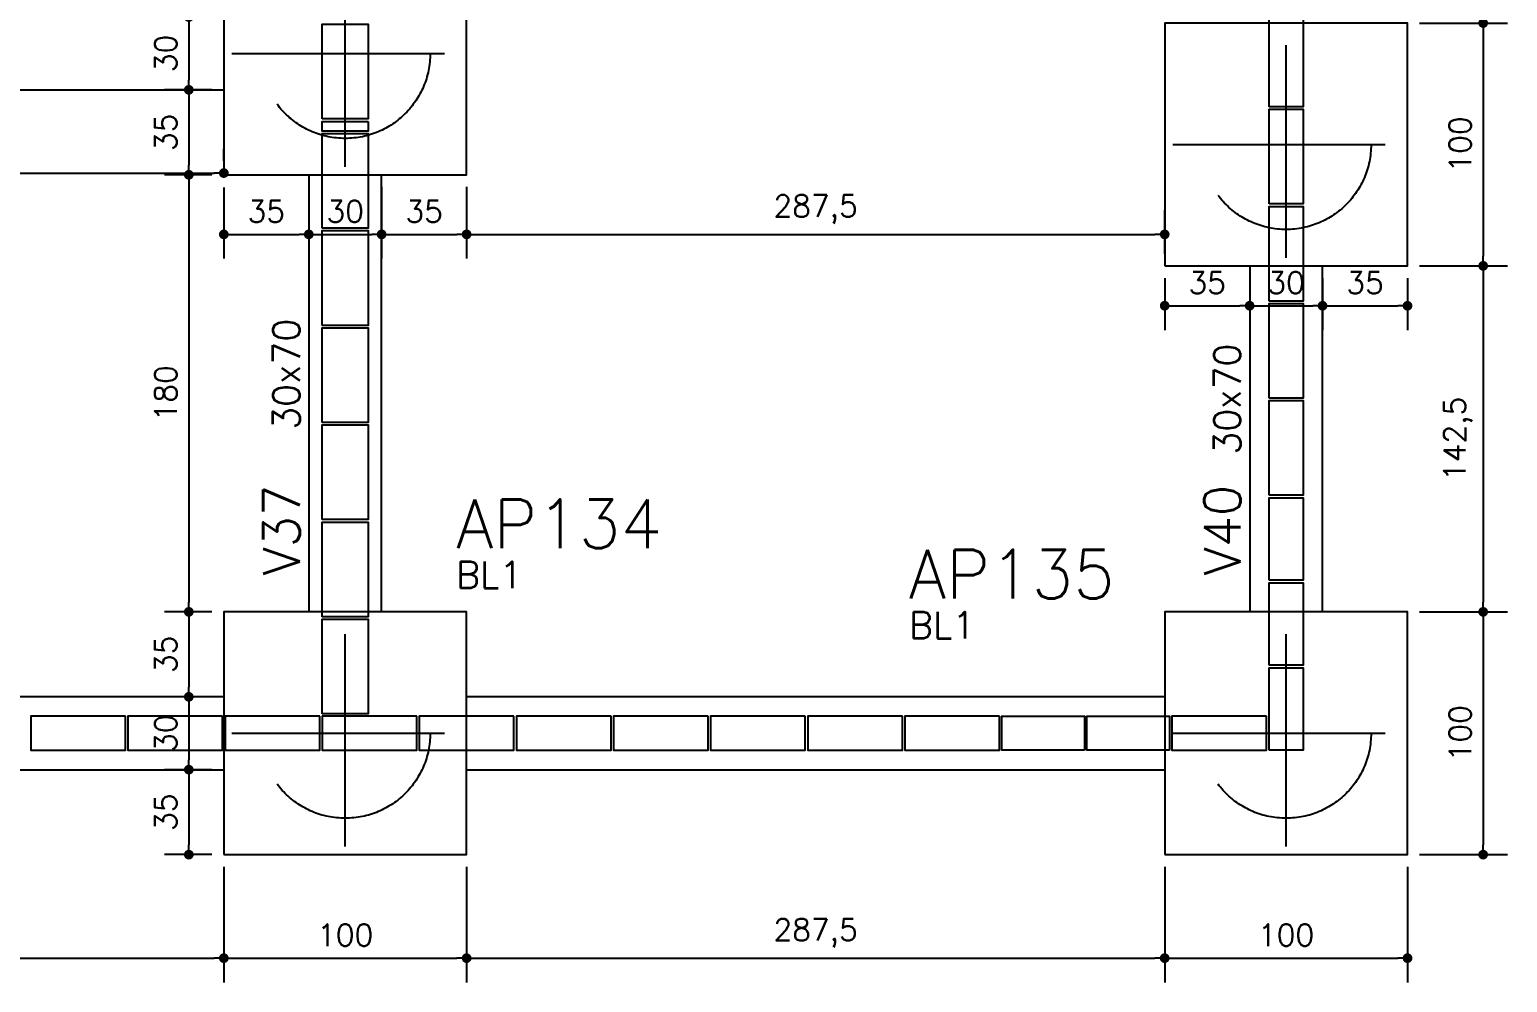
# Model space of a CAD drawing. Extents: x -15987 to 10953, y -16747 to -1189.
# Drawn here: x 2734 to 3343, y -16259 to -15867 of the extents above; entities that cross this region are included whole.
import ezdxf

# ---------------------------------------------------------------- set-up
doc = ezdxf.new("R2010")
doc.units = 0
doc.header["$LTSCALE"] = 25
doc.linetypes.add('ESTILO_TQS_0002', pattern=[0.4, 0.1, -0.3])
for name, color, linetype in [('228', 7, 'Continuous'), ('72', 7, 'Continuous'), ('BLOCO', 3, 'Continuous'), ('COTA', 1, 'Continuous'), ('ESTACA', 1, 'ESTILO_TQS_0002'), ('P-D', 2, 'Continuous'), ('PROJ', 252, 'Continuous'), ('VIG-D', 2, 'Continuous'), ('VIG-N', 4, 'Continuous'), ('VIGA', 3, 'Continuous')]:
    doc.layers.add(name, color=color, linetype=linetype)
doc.styles.add('COTA', font='romans.shx')
doc.styles.get("Standard").update_dxf_attribs({"font": 'romans.shx'})
doc.dimstyles.new('forma', dxfattribs={"dimscale": 5, "dimtxt": 1.8, "dimasz": 0.8, "dimexe": 2, "dimexo": 1, "dimgap": 1, "dimtad": 1, "dimdec": 1, "dimzin": 9, "dimtxsty": 'COTA', "dimblk1": 'DOT', "dimblk2": 'DOT', "dimsah": 1, "dimcen": 0, "dimdle": 1, "dimclrd": 256, "dimclre": 256, "dimclrt": 2, "dimadec": 0, "dimazin": 0, "dimtfac": 1, "dimtdec": 0, "dimtmove": 0, "dimatfit": 3, "dimfxl": 1, "dimtolj": 1, "dimtzin": 0, "dimarcsym": 0})

# ---------------------------------------------------------------- blocks, each defined once
blk = doc.blocks.new('_EST70')
at = {"layer": 'ESTACA', "linetype": 'ESTILO_TQS_0002'}
for p, q in [((0, -1.333), (0, 1.333)), ((-1.333, 0), (1.333, 0))]:
    blk.add_line(p, q, dxfattribs=at)
blk.add_circle((0, 0), 1, dxfattribs=at)
blk = doc.blocks.new('INFERIOR')
at = {"layer": 'PROJ'}
for points in [[(29809.52, 7837.94), (29809.52, 7876.94), (29828.52, 7876.94), (29828.52, 7837.94), (29809.52, 7837.94)], [(30199.52, 7842.94), (30199.52, 7881.94), (30213.52, 7881.94), (30213.52, 7842.94), (30199.52, 7842.94)], [(30199.52, 7802.94), (30199.52, 7841.94), (30213.52, 7841.94), (30213.52, 7802.94), (30199.52, 7802.94)], [(29828.52, 7836.94), (29828.52, 7832.94), (29809.52, 7832.94), (29809.52, 7836.94), (29828.52, 7836.94)], [(29809.52, 7792.94), (29809.52, 7831.94), (29828.52, 7831.94), (29828.52, 7792.94), (29809.52, 7792.94)], [(30199.52, 7762.94), (30199.52, 7801.94), (30213.52, 7801.94), (30213.52, 7762.94), (30199.52, 7762.94)], [(29809.52, 7752.94), (29809.52, 7791.94), (29828.52, 7791.94), (29828.52, 7752.94), (29809.52, 7752.94)], [(30199.52, 7722.94), (30199.52, 7761.94), (30213.52, 7761.94), (30213.52, 7722.94), (30199.52, 7722.94)], [(29809.52, 7712.94), (29809.52, 7751.94), (29828.52, 7751.94), (29828.52, 7712.94), (29809.52, 7712.94)], [(30199.52, 7682.94), (30199.52, 7721.94), (30213.52, 7721.94), (30213.52, 7682.94), (30199.52, 7682.94)], [(29809.52, 7672.94), (29809.52, 7711.94), (29828.52, 7711.94), (29828.52, 7672.94), (29809.52, 7672.94)], [(30199.52, 7647.94), (30199.52, 7681.94), (30213.52, 7681.94), (30213.52, 7647.94), (30199.52, 7647.94)], [(29809.52, 7632.94), (29809.52, 7671.94), (29828.52, 7671.94), (29828.52, 7632.94), (29809.52, 7632.94)], [(30199.52, 7612.94), (30199.52, 7646.94), (30213.52, 7646.94), (30213.52, 7612.94), (30199.52, 7612.94)], [(29809.52, 7592.94), (29809.52, 7631.94), (29828.52, 7631.94), (29828.52, 7592.94), (29809.52, 7592.94)], [(30199.52, 7577.94), (30199.52, 7611.94), (30213.52, 7611.94), (30213.52, 7577.94), (30199.52, 7577.94)], [(29728.52, 7591.94), (29689.52, 7591.94), (29689.52, 7577.94), (29728.52, 7577.94), (29728.52, 7591.94)], [(29768.52, 7591.94), (29729.52, 7591.94), (29729.52, 7577.94), (29768.52, 7577.94), (29768.52, 7591.94)], [(29808.52, 7591.94), (29769.52, 7591.94), (29769.52, 7577.94), (29808.52, 7577.94), (29808.52, 7591.94)], [(29848.52, 7591.94), (29809.52, 7591.94), (29809.52, 7577.94), (29848.52, 7577.94), (29848.52, 7591.94)], [(29888.52, 7591.94), (29849.52, 7591.94), (29849.52, 7577.94), (29888.52, 7577.94), (29888.52, 7591.94)], [(29928.52, 7591.94), (29889.52, 7591.94), (29889.52, 7577.94), (29928.52, 7577.94), (29928.52, 7591.94)], [(29968.52, 7591.94), (29929.52, 7591.94), (29929.52, 7577.94), (29968.52, 7577.94), (29968.52, 7591.94)], [(30008.52, 7591.94), (29969.52, 7591.94), (29969.52, 7577.94), (30008.52, 7577.94), (30008.52, 7591.94)], [(30048.52, 7591.94), (30009.52, 7591.94), (30009.52, 7577.94), (30048.52, 7577.94), (30048.52, 7591.94)], [(30088.52, 7591.94), (30049.52, 7591.94), (30049.52, 7577.94), (30088.52, 7577.94), (30088.52, 7591.94)], [(30123.52, 7577.94), (30089.52, 7577.94), (30089.52, 7591.94), (30123.52, 7591.94), (30123.52, 7577.94)], [(30158.52, 7577.94), (30124.52, 7577.94), (30124.52, 7591.94), (30158.52, 7591.94), (30158.52, 7577.94)], [(30198.52, 7591.94), (30159.52, 7591.94), (30159.52, 7577.94), (30198.52, 7577.94), (30198.52, 7591.94)]]:
    blk.add_lwpolyline(points, dxfattribs=at)
blk = doc.blocks.new('_Dot')
at = {"color": 0, "linetype": 'ByBlock', "lineweight": -2}
blk.add_line((-0.5, 0), (-1, 0), dxfattribs=at)
at = {"color": 0, "linetype": 'ByBlock', "const_width": 0.5}
blk.add_lwpolyline([(-0.25, 0, 1), (0.25, 0, 1)], format="xyb", close=True, dxfattribs=at)
blk = doc.blocks.new('*D113')
at = {"layer": 'COTA', "lineweight": -2, "transparency": 16777216}
for p, q in [((3306.52, -15864.1), (3342.68, -15864.1)), ((3332.68, -15868.1), (3332.68, -15960.1)), ((3306.52, -15964.1), (3342.68, -15964.1))]:
    blk.add_line(p, q, dxfattribs=at)
at = {"layer": 'Defpoints', "color": 0, "transparency": 16777216}
for p in [(3301.52, -15864.1), (3301.52, -15964.1), (3332.68, -15964.1)]:
    blk.add_point(p, dxfattribs=at)
at = {"layer": 'COTA', "lineweight": -2, "transparency": 16777216, "xscale": 4, "yscale": 4, "zscale": 4}
for p, rotation in [((3332.68, -15864.1), 90), ((3332.68, -15964.1), 270)]:
    blk.add_blockref('_Dot', p, dxfattribs=dict(at, rotation=rotation))
at = {"layer": 'COTA', "color": 2, "transparency": 16777216, "insert": (3323.18, -15914.1), "char_height": 9, "attachment_point": 5, "rotation": 90, "style": 'COTA'}
blk.add_mtext('\\A1;100 ', dxfattribs=at)
blk = doc.blocks.new('*D114')
at = {"layer": 'COTA', "lineweight": -2, "transparency": 16777216}
for p, q in [((3306.52, -15964.1), (3342.68, -15964.1)), ((3332.68, -15968.1), (3332.68, -16102.6)), ((3306.52, -16106.6), (3342.68, -16106.6))]:
    blk.add_line(p, q, dxfattribs=at)
at = {"layer": 'Defpoints', "color": 0, "transparency": 16777216}
for p in [(3301.52, -15964.1), (3301.52, -16106.6), (3332.68, -16106.6)]:
    blk.add_point(p, dxfattribs=at)
at = {"layer": 'COTA', "lineweight": -2, "transparency": 16777216, "xscale": 4, "yscale": 4, "zscale": 4}
for p, rotation in [((3332.68, -15964.1), 90), ((3332.68, -16106.6), 270)]:
    blk.add_blockref('_Dot', p, dxfattribs=dict(at, rotation=rotation))
at = {"layer": 'COTA', "color": 2, "transparency": 16777216, "insert": (3322.32, -16035.35), "char_height": 9, "attachment_point": 5, "rotation": 90, "style": 'COTA'}
blk.add_mtext('\\A1;142,5 ', dxfattribs=at)
blk = doc.blocks.new('*D115')
at = {"layer": 'COTA', "lineweight": -2, "transparency": 16777216}
for p, q in [((3306.52, -16106.6), (3342.68, -16106.6)), ((3332.68, -16110.6), (3332.68, -16202.6)), ((3306.52, -16206.6), (3342.68, -16206.6))]:
    blk.add_line(p, q, dxfattribs=at)
at = {"layer": 'Defpoints', "color": 0, "transparency": 16777216}
for p in [(3301.52, -16106.6), (3301.52, -16206.6), (3332.68, -16206.6)]:
    blk.add_point(p, dxfattribs=at)
at = {"layer": 'COTA', "lineweight": -2, "transparency": 16777216, "xscale": 4, "yscale": 4, "zscale": 4}
for p, rotation in [((3332.68, -16106.6), 90), ((3332.68, -16206.6), 270)]:
    blk.add_blockref('_Dot', p, dxfattribs=dict(at, rotation=rotation))
at = {"layer": 'COTA', "color": 2, "transparency": 16777216, "insert": (3323.18, -16156.6), "char_height": 9, "attachment_point": 5, "rotation": 90, "style": 'COTA'}
blk.add_mtext('\\A1;100 ', dxfattribs=at)
blk = doc.blocks.new('*D129')
at = {"layer": 'COTA', "lineweight": -2, "transparency": 16777216}
for p, q in [((2466.52, -16176.6), (2466.52, -16259.23)), ((2814.02, -16211.6), (2814.02, -16259.23)), ((2470.52, -16249.23), (2810.02, -16249.23))]:
    blk.add_line(p, q, dxfattribs=at)
at = {"layer": 'Defpoints', "color": 0, "transparency": 16777216}
for p in [(2466.52, -16171.6), (2814.02, -16206.6), (2814.02, -16249.23)]:
    blk.add_point(p, dxfattribs=at)
at = {"layer": 'COTA', "lineweight": -2, "transparency": 16777216, "xscale": 4, "yscale": 4, "zscale": 4, "rotation": 180}
blk.add_blockref('_Dot', (2466.52, -16249.23), dxfattribs=at)
at = {"layer": 'COTA', "lineweight": -2, "transparency": 16777216, "xscale": 4, "yscale": 4, "zscale": 4}
blk.add_blockref('_Dot', (2814.02, -16249.23), dxfattribs=at)
at = {"layer": 'COTA', "color": 2, "transparency": 16777216, "insert": (2640.27, -16238.88), "char_height": 9, "attachment_point": 5, "style": 'COTA'}
blk.add_mtext('\\A1;347,5 ', dxfattribs=at)
blk = doc.blocks.new('*D130')
at = {"layer": 'COTA', "lineweight": -2, "transparency": 16777216}
for p, q in [((2814.02, -16211.6), (2814.02, -16259.23)), ((2914.02, -16211.6), (2914.02, -16259.23)), ((2818.02, -16249.23), (2910.02, -16249.23))]:
    blk.add_line(p, q, dxfattribs=at)
at = {"layer": 'Defpoints', "color": 0, "transparency": 16777216}
for p in [(2814.02, -16206.6), (2914.02, -16206.6), (2914.02, -16249.23)]:
    blk.add_point(p, dxfattribs=at)
at = {"layer": 'COTA', "lineweight": -2, "transparency": 16777216, "xscale": 4, "yscale": 4, "zscale": 4, "rotation": 180}
blk.add_blockref('_Dot', (2814.02, -16249.23), dxfattribs=at)
at = {"layer": 'COTA', "lineweight": -2, "transparency": 16777216, "xscale": 4, "yscale": 4, "zscale": 4}
blk.add_blockref('_Dot', (2914.02, -16249.23), dxfattribs=at)
at = {"layer": 'COTA', "color": 2, "transparency": 16777216, "insert": (2864.02, -16239.73), "char_height": 9, "attachment_point": 5, "style": 'COTA'}
blk.add_mtext('\\A1;100 ', dxfattribs=at)
blk = doc.blocks.new('*D131')
at = {"layer": 'COTA', "lineweight": -2, "transparency": 16777216}
for p, q in [((2914.02, -16211.6), (2914.02, -16259.23)), ((3201.52, -16211.6), (3201.52, -16259.23)), ((2918.02, -16249.23), (3197.52, -16249.23))]:
    blk.add_line(p, q, dxfattribs=at)
at = {"layer": 'Defpoints', "color": 0, "transparency": 16777216}
for p in [(2914.02, -16206.6), (3201.52, -16206.6), (3201.52, -16249.23)]:
    blk.add_point(p, dxfattribs=at)
at = {"layer": 'COTA', "lineweight": -2, "transparency": 16777216, "xscale": 4, "yscale": 4, "zscale": 4, "rotation": 180}
blk.add_blockref('_Dot', (2914.02, -16249.23), dxfattribs=at)
at = {"layer": 'COTA', "lineweight": -2, "transparency": 16777216, "xscale": 4, "yscale": 4, "zscale": 4}
blk.add_blockref('_Dot', (3201.52, -16249.23), dxfattribs=at)
at = {"layer": 'COTA', "color": 2, "transparency": 16777216, "insert": (3057.77, -16238.88), "char_height": 9, "attachment_point": 5, "style": 'COTA'}
blk.add_mtext('\\A1;287,5 ', dxfattribs=at)
blk = doc.blocks.new('*D132')
at = {"layer": 'COTA', "lineweight": -2, "transparency": 16777216}
for p, q in [((3201.52, -16211.6), (3201.52, -16259.23)), ((3301.52, -16211.6), (3301.52, -16259.23)), ((3205.52, -16249.23), (3297.52, -16249.23))]:
    blk.add_line(p, q, dxfattribs=at)
at = {"layer": 'Defpoints', "color": 0, "transparency": 16777216}
for p in [(3201.52, -16206.6), (3301.52, -16206.6), (3301.52, -16249.23)]:
    blk.add_point(p, dxfattribs=at)
at = {"layer": 'COTA', "lineweight": -2, "transparency": 16777216, "xscale": 4, "yscale": 4, "zscale": 4, "rotation": 180}
blk.add_blockref('_Dot', (3201.52, -16249.23), dxfattribs=at)
at = {"layer": 'COTA', "lineweight": -2, "transparency": 16777216, "xscale": 4, "yscale": 4, "zscale": 4}
blk.add_blockref('_Dot', (3301.52, -16249.23), dxfattribs=at)
at = {"layer": 'COTA', "color": 2, "transparency": 16777216, "insert": (3251.52, -16239.73), "char_height": 9, "attachment_point": 5, "style": 'COTA'}
blk.add_mtext('\\A1;100 ', dxfattribs=at)
blk = doc.blocks.new('*D210')
at = {"layer": 'COTA', "lineweight": -2, "transparency": 16777216}
for p, q in [((2809.02, -15861.6), (2789.61, -15861.6)), ((2799.61, -15865.6), (2799.61, -15887.6)), ((2809.02, -15891.6), (2789.61, -15891.6))]:
    blk.add_line(p, q, dxfattribs=at)
at = {"layer": 'Defpoints', "color": 0, "transparency": 16777216}
for p in [(2814.02, -15861.6), (2799.61, -15891.6), (2814.02, -15891.6)]:
    blk.add_point(p, dxfattribs=at)
at = {"layer": 'COTA', "lineweight": -2, "transparency": 16777216, "xscale": 4, "yscale": 4, "zscale": 4}
for p, rotation in [((2799.61, -15861.6), 90), ((2799.61, -15891.6), 270)]:
    blk.add_blockref('_Dot', p, dxfattribs=dict(at, rotation=rotation))
at = {"layer": 'COTA', "color": 2, "transparency": 16777216, "insert": (2790.11, -15876.6), "char_height": 9, "attachment_point": 5, "rotation": 90, "style": 'COTA'}
blk.add_mtext('\\A1;30 ', dxfattribs=at)
blk = doc.blocks.new('*D211')
at = {"layer": 'COTA', "lineweight": -2, "transparency": 16777216}
for p, q in [((2809.02, -15891.6), (2789.61, -15891.6)), ((2799.61, -15895.6), (2799.61, -15922.6)), ((2809.02, -15926.6), (2789.61, -15926.6))]:
    blk.add_line(p, q, dxfattribs=at)
at = {"layer": 'Defpoints', "color": 0, "transparency": 16777216}
for p in [(2814.02, -15891.6), (2799.61, -15926.6), (2814.02, -15926.6)]:
    blk.add_point(p, dxfattribs=at)
at = {"layer": 'COTA', "lineweight": -2, "transparency": 16777216, "xscale": 4, "yscale": 4, "zscale": 4}
for p, rotation in [((2799.61, -15891.6), 90), ((2799.61, -15926.6), 270)]:
    blk.add_blockref('_Dot', p, dxfattribs=dict(at, rotation=rotation))
at = {"layer": 'COTA', "color": 2, "transparency": 16777216, "insert": (2790.11, -15909.1), "char_height": 9, "attachment_point": 5, "rotation": 90, "style": 'COTA'}
blk.add_mtext('\\A1;35 ', dxfattribs=at)
blk = doc.blocks.new('*D212')
at = {"layer": 'COTA', "lineweight": -2, "transparency": 16777216}
for p, q in [((2809.02, -15926.6), (2789.61, -15926.6)), ((2799.61, -15930.6), (2799.61, -16102.6)), ((2809.02, -16106.6), (2789.61, -16106.6))]:
    blk.add_line(p, q, dxfattribs=at)
at = {"layer": 'Defpoints', "color": 0, "transparency": 16777216}
for p in [(2814.02, -15926.6), (2799.61, -16106.6), (2814.02, -16106.6)]:
    blk.add_point(p, dxfattribs=at)
at = {"layer": 'COTA', "lineweight": -2, "transparency": 16777216, "xscale": 4, "yscale": 4, "zscale": 4}
for p, rotation in [((2799.61, -15926.6), 90), ((2799.61, -16106.6), 270)]:
    blk.add_blockref('_Dot', p, dxfattribs=dict(at, rotation=rotation))
at = {"layer": 'COTA', "color": 2, "transparency": 16777216, "insert": (2790.11, -16016.6), "char_height": 9, "attachment_point": 5, "rotation": 90, "style": 'COTA'}
blk.add_mtext('\\A1;180 ', dxfattribs=at)
blk = doc.blocks.new('*D213')
at = {"layer": 'COTA', "lineweight": -2, "transparency": 16777216}
for p, q in [((2809.02, -16106.6), (2789.61, -16106.6)), ((2799.61, -16110.6), (2799.61, -16137.6)), ((2809.02, -16141.6), (2789.61, -16141.6))]:
    blk.add_line(p, q, dxfattribs=at)
at = {"layer": 'Defpoints', "color": 0, "transparency": 16777216}
for p in [(2814.02, -16106.6), (2799.61, -16141.6), (2814.02, -16141.6)]:
    blk.add_point(p, dxfattribs=at)
at = {"layer": 'COTA', "lineweight": -2, "transparency": 16777216, "xscale": 4, "yscale": 4, "zscale": 4}
for p, rotation in [((2799.61, -16106.6), 90), ((2799.61, -16141.6), 270)]:
    blk.add_blockref('_Dot', p, dxfattribs=dict(at, rotation=rotation))
at = {"layer": 'COTA', "color": 2, "transparency": 16777216, "insert": (2790.11, -16124.1), "char_height": 9, "attachment_point": 5, "rotation": 90, "style": 'COTA'}
blk.add_mtext('\\A1;35 ', dxfattribs=at)
blk = doc.blocks.new('*D214')
at = {"layer": 'COTA', "lineweight": -2, "transparency": 16777216}
for p, q in [((2809.02, -16141.6), (2789.61, -16141.6)), ((2799.61, -16145.6), (2799.61, -16167.6)), ((2809.02, -16171.6), (2789.61, -16171.6))]:
    blk.add_line(p, q, dxfattribs=at)
at = {"layer": 'Defpoints', "color": 0, "transparency": 16777216}
for p in [(2814.02, -16141.6), (2799.61, -16171.6), (2814.02, -16171.6)]:
    blk.add_point(p, dxfattribs=at)
at = {"layer": 'COTA', "lineweight": -2, "transparency": 16777216, "xscale": 4, "yscale": 4, "zscale": 4}
for p, rotation in [((2799.61, -16141.6), 90), ((2799.61, -16171.6), 270)]:
    blk.add_blockref('_Dot', p, dxfattribs=dict(at, rotation=rotation))
at = {"layer": 'COTA', "color": 2, "transparency": 16777216, "insert": (2790.11, -16156.6), "char_height": 9, "attachment_point": 5, "rotation": 90, "style": 'COTA'}
blk.add_mtext('\\A1;30 ', dxfattribs=at)
blk = doc.blocks.new('*D215')
at = {"layer": 'COTA', "lineweight": -2, "transparency": 16777216}
for p, q in [((2809.02, -16171.6), (2789.61, -16171.6)), ((2799.61, -16175.6), (2799.61, -16202.6)), ((2809.02, -16206.6), (2789.61, -16206.6))]:
    blk.add_line(p, q, dxfattribs=at)
at = {"layer": 'Defpoints', "color": 0, "transparency": 16777216}
for p in [(2814.02, -16171.6), (2799.61, -16206.6), (2814.02, -16206.6)]:
    blk.add_point(p, dxfattribs=at)
at = {"layer": 'COTA', "lineweight": -2, "transparency": 16777216, "xscale": 4, "yscale": 4, "zscale": 4}
for p, rotation in [((2799.61, -16171.6), 90), ((2799.61, -16206.6), 270)]:
    blk.add_blockref('_Dot', p, dxfattribs=dict(at, rotation=rotation))
at = {"layer": 'COTA', "color": 2, "transparency": 16777216, "insert": (2790.11, -16189.1), "char_height": 9, "attachment_point": 5, "rotation": 90, "style": 'COTA'}
blk.add_mtext('\\A1;35 ', dxfattribs=at)
blk = doc.blocks.new('*D365')
at = {"layer": 'COTA', "lineweight": -2, "transparency": 16777216}
for p, q in [((2484.52, -15896.6), (2484.52, -15935.88)), ((2814.02, -15920.88), (2814.02, -15915.88)), ((2488.52, -15925.88), (2810.02, -15925.88))]:
    blk.add_line(p, q, dxfattribs=at)
at = {"layer": 'Defpoints', "color": 0, "transparency": 16777216}
for p in [(2484.52, -15891.6), (2814.02, -15925.88), (2814.02, -15925.88)]:
    blk.add_point(p, dxfattribs=at)
at = {"layer": 'COTA', "lineweight": -2, "transparency": 16777216, "xscale": 4, "yscale": 4, "zscale": 4, "rotation": 180}
blk.add_blockref('_Dot', (2484.52, -15925.88), dxfattribs=at)
at = {"layer": 'COTA', "lineweight": -2, "transparency": 16777216, "xscale": 4, "yscale": 4, "zscale": 4}
blk.add_blockref('_Dot', (2814.02, -15925.88), dxfattribs=at)
at = {"layer": 'COTA', "color": 2, "transparency": 16777216, "insert": (2649.27, -15915.52), "char_height": 9, "attachment_point": 5, "style": 'COTA'}
blk.add_mtext('\\A1;329,5 ', dxfattribs=at)
blk = doc.blocks.new('*D366')
at = {"layer": 'COTA', "lineweight": -2, "transparency": 16777216}
for p, q in [((2814.02, -15931.88), (2814.02, -15961.13)), ((2849.02, -15931.88), (2849.02, -15961.13)), ((2818.02, -15951.13), (2845.02, -15951.13))]:
    blk.add_line(p, q, dxfattribs=at)
at = {"layer": 'Defpoints', "color": 0, "transparency": 16777216}
for p in [(2814.02, -15926.88), (2849.02, -15926.88), (2849.02, -15951.13)]:
    blk.add_point(p, dxfattribs=at)
at = {"layer": 'COTA', "lineweight": -2, "transparency": 16777216, "xscale": 4, "yscale": 4, "zscale": 4, "rotation": 180}
blk.add_blockref('_Dot', (2814.02, -15951.13), dxfattribs=at)
at = {"layer": 'COTA', "lineweight": -2, "transparency": 16777216, "xscale": 4, "yscale": 4, "zscale": 4}
blk.add_blockref('_Dot', (2849.02, -15951.13), dxfattribs=at)
at = {"layer": 'COTA', "color": 2, "transparency": 16777216, "insert": (2831.52, -15941.63), "char_height": 9, "attachment_point": 5, "style": 'COTA'}
blk.add_mtext('\\A1;35 ', dxfattribs=at)
blk = doc.blocks.new('*D367')
at = {"layer": 'COTA', "lineweight": -2, "transparency": 16777216}
for p, q in [((2849.02, -15931.88), (2849.02, -15961.13)), ((2879.02, -15931.6), (2879.02, -15961.13)), ((2853.02, -15951.13), (2875.02, -15951.13))]:
    blk.add_line(p, q, dxfattribs=at)
at = {"layer": 'Defpoints', "color": 0, "transparency": 16777216}
for p in [(2849.02, -15926.88), (2879.02, -15926.6), (2879.02, -15951.13)]:
    blk.add_point(p, dxfattribs=at)
at = {"layer": 'COTA', "lineweight": -2, "transparency": 16777216, "xscale": 4, "yscale": 4, "zscale": 4, "rotation": 180}
blk.add_blockref('_Dot', (2849.02, -15951.13), dxfattribs=at)
at = {"layer": 'COTA', "lineweight": -2, "transparency": 16777216, "xscale": 4, "yscale": 4, "zscale": 4}
blk.add_blockref('_Dot', (2879.02, -15951.13), dxfattribs=at)
at = {"layer": 'COTA', "color": 2, "transparency": 16777216, "insert": (2864.02, -15941.63), "char_height": 9, "attachment_point": 5, "style": 'COTA'}
blk.add_mtext('\\A1;30 ', dxfattribs=at)
blk = doc.blocks.new('*D368')
at = {"layer": 'COTA', "lineweight": -2, "transparency": 16777216}
for p, q in [((2879.02, -15931.6), (2879.02, -15961.13)), ((2914.02, -15931.6), (2914.02, -15961.13)), ((2883.02, -15951.13), (2910.02, -15951.13))]:
    blk.add_line(p, q, dxfattribs=at)
at = {"layer": 'Defpoints', "color": 0, "transparency": 16777216}
for p in [(2879.02, -15926.6), (2914.02, -15926.6), (2914.02, -15951.13)]:
    blk.add_point(p, dxfattribs=at)
at = {"layer": 'COTA', "lineweight": -2, "transparency": 16777216, "xscale": 4, "yscale": 4, "zscale": 4, "rotation": 180}
blk.add_blockref('_Dot', (2879.02, -15951.13), dxfattribs=at)
at = {"layer": 'COTA', "lineweight": -2, "transparency": 16777216, "xscale": 4, "yscale": 4, "zscale": 4}
blk.add_blockref('_Dot', (2914.02, -15951.13), dxfattribs=at)
at = {"layer": 'COTA', "color": 2, "transparency": 16777216, "insert": (2896.52, -15941.63), "char_height": 9, "attachment_point": 5, "style": 'COTA'}
blk.add_mtext('\\A1;35 ', dxfattribs=at)
blk = doc.blocks.new('*D369')
at = {"layer": 'COTA', "lineweight": -2, "transparency": 16777216}
for p, q in [((2914.02, -15931.6), (2914.02, -15961.13)), ((3201.52, -15959.1), (3201.52, -15941.13)), ((2918.02, -15951.13), (3197.52, -15951.13))]:
    blk.add_line(p, q, dxfattribs=at)
at = {"layer": 'Defpoints', "color": 0, "transparency": 16777216}
for p in [(2914.02, -15926.6), (3201.52, -15951.13), (3201.52, -15964.1)]:
    blk.add_point(p, dxfattribs=at)
at = {"layer": 'COTA', "lineweight": -2, "transparency": 16777216, "xscale": 4, "yscale": 4, "zscale": 4, "rotation": 180}
blk.add_blockref('_Dot', (2914.02, -15951.13), dxfattribs=at)
at = {"layer": 'COTA', "lineweight": -2, "transparency": 16777216, "xscale": 4, "yscale": 4, "zscale": 4}
blk.add_blockref('_Dot', (3201.52, -15951.13), dxfattribs=at)
at = {"layer": 'COTA', "color": 2, "transparency": 16777216, "insert": (3057.77, -15940.78), "char_height": 9, "attachment_point": 5, "style": 'COTA'}
blk.add_mtext('\\A1;287,5 ', dxfattribs=at)
blk = doc.blocks.new('*D370')
at = {"layer": 'COTA', "lineweight": -2, "transparency": 16777216}
for p, q in [((3201.52, -15969.1), (3201.52, -15990.53)), ((3236.52, -15969.1), (3236.52, -15990.53)), ((3205.52, -15980.53), (3232.52, -15980.53))]:
    blk.add_line(p, q, dxfattribs=at)
at = {"layer": 'Defpoints', "color": 0, "transparency": 16777216}
for p in [(3201.52, -15964.1), (3236.52, -15964.1), (3236.52, -15980.53)]:
    blk.add_point(p, dxfattribs=at)
at = {"layer": 'COTA', "lineweight": -2, "transparency": 16777216, "xscale": 4, "yscale": 4, "zscale": 4, "rotation": 180}
blk.add_blockref('_Dot', (3201.52, -15980.53), dxfattribs=at)
at = {"layer": 'COTA', "lineweight": -2, "transparency": 16777216, "xscale": 4, "yscale": 4, "zscale": 4}
blk.add_blockref('_Dot', (3236.52, -15980.53), dxfattribs=at)
at = {"layer": 'COTA', "color": 2, "transparency": 16777216, "insert": (3219.02, -15971.03), "char_height": 9, "attachment_point": 5, "style": 'COTA'}
blk.add_mtext('\\A1;35 ', dxfattribs=at)
blk = doc.blocks.new('*D371')
at = {"layer": 'COTA', "lineweight": -2, "transparency": 16777216}
for p, q in [((3236.52, -15969.1), (3236.52, -15990.53)), ((3266.52, -15969.1), (3266.52, -15990.53)), ((3240.52, -15980.53), (3262.52, -15980.53))]:
    blk.add_line(p, q, dxfattribs=at)
at = {"layer": 'Defpoints', "color": 0, "transparency": 16777216}
for p in [(3236.52, -15964.1), (3266.52, -15964.1), (3266.52, -15980.53)]:
    blk.add_point(p, dxfattribs=at)
at = {"layer": 'COTA', "lineweight": -2, "transparency": 16777216, "xscale": 4, "yscale": 4, "zscale": 4, "rotation": 180}
blk.add_blockref('_Dot', (3236.52, -15980.53), dxfattribs=at)
at = {"layer": 'COTA', "lineweight": -2, "transparency": 16777216, "xscale": 4, "yscale": 4, "zscale": 4}
blk.add_blockref('_Dot', (3266.52, -15980.53), dxfattribs=at)
at = {"layer": 'COTA', "color": 2, "transparency": 16777216, "insert": (3251.52, -15971.03), "char_height": 9, "attachment_point": 5, "style": 'COTA'}
blk.add_mtext('\\A1;30 ', dxfattribs=at)
blk = doc.blocks.new('*D372')
at = {"layer": 'COTA', "lineweight": -2, "transparency": 16777216}
for p, q in [((3266.52, -15969.1), (3266.52, -15990.53)), ((3301.52, -15969.1), (3301.52, -15990.53)), ((3270.52, -15980.53), (3297.52, -15980.53))]:
    blk.add_line(p, q, dxfattribs=at)
at = {"layer": 'Defpoints', "color": 0, "transparency": 16777216}
for p in [(3266.52, -15964.1), (3301.52, -15964.1), (3301.52, -15980.53)]:
    blk.add_point(p, dxfattribs=at)
at = {"layer": 'COTA', "lineweight": -2, "transparency": 16777216, "xscale": 4, "yscale": 4, "zscale": 4, "rotation": 180}
blk.add_blockref('_Dot', (3266.52, -15980.53), dxfattribs=at)
at = {"layer": 'COTA', "lineweight": -2, "transparency": 16777216, "xscale": 4, "yscale": 4, "zscale": 4}
blk.add_blockref('_Dot', (3301.52, -15980.53), dxfattribs=at)
at = {"layer": 'COTA', "color": 2, "transparency": 16777216, "insert": (3284.02, -15971.03), "char_height": 9, "attachment_point": 5, "style": 'COTA'}
blk.add_mtext('\\A1;35 ', dxfattribs=at)

msp = doc.modelspace()

# ---------------------------------------------------------------- linework, layer by layer
at = {"layer": 'BLOCO', "linetype": 'Continuous'}
for points in [[(2814.02, -15926.6), (2914.02, -15926.6), (2914.02, -15826.6), (2814.02, -15826.6), (2814.02, -15926.6)], [(3201.52, -15964.1), (3301.52, -15964.1), (3301.52, -15864.1), (3201.52, -15864.1), (3201.52, -15964.1)], [(2814.02, -16206.6), (2914.02, -16206.6), (2914.02, -16106.6), (2814.02, -16106.6), (2814.02, -16206.6)], [(3201.52, -16206.6), (3301.52, -16206.6), (3301.52, -16106.6), (3201.52, -16106.6), (3201.52, -16206.6)]]:
    msp.add_lwpolyline(points, dxfattribs=at)
at = {"layer": 'VIGA'}
for p, q in [((2681.52, -15891.6), (2814.02, -15891.6)), ((2849.02, -15926.6), (2849.02, -16106.6)), ((2879.02, -16106.6), (2879.02, -15926.6)), ((3236.52, -15964.1), (3236.52, -16106.6)), ((3266.52, -16106.6), (3266.52, -15964.1)), ((2814.02, -16141.6), (2484.52, -16141.6)), ((3201.52, -16141.6), (2914.02, -16141.6)), ((2472.02, -16171.6), (2814.02, -16171.6)), ((2914.02, -16171.6), (3201.52, -16171.6))]:
    msp.add_line(p, q, dxfattribs=at)

# ---------------------------------------------------------------- block references
at = {"layer": '228', "linetype": 'Continuous', "xscale": 35, "yscale": 35}
for p in [(2864.02, -15876.6), (3251.52, -15914.1), (2864.02, -16156.6), (3251.52, -16156.6)]:
    msp.add_blockref('_EST70', p, dxfattribs=at)
at = {"layer": 'COTA'}
msp.add_blockref('INFERIOR', (-26955.01, -23741.54), dxfattribs=at)

# ---------------------------------------------------------------- texts
at = {"layer": '72', "linetype": 'Continuous'}
for s, p in [('AP134', (2909.63, -16080.31)), ('AP135', (3096.13, -16101.04))]:
    msp.add_text(s, height=20, dxfattribs=at).set_placement(p)
at = {"layer": 'P-D', "linetype": 'Continuous'}
for p in [(2909.63, -16096.81), (3096.13, -16117.54)]:
    msp.add_text('BL1', height=11, dxfattribs=at).set_placement(p)
at = {"layer": 'VIG-D', "linetype": 'Continuous'}
for p in [(2845.27, -16031.6), (3232.77, -16041.83)]:
    msp.add_text('30x70', height=11, rotation=90, dxfattribs=at).set_placement(p)
at = {"layer": 'VIG-N', "linetype": 'Continuous'}
for s, p in [('V37', (2845.27, -16091.6)), ('V40', (3232.77, -16091.6))]:
    msp.add_text(s, height=15, rotation=90, dxfattribs=at).set_placement(p)

# ---------------------------------------------------------------- dimensions: what is measured, and where the dimension line sits
at = {"layer": 'COTA'}
for base, p1, p2, picture, middle in [((2799.61, -15891.6), (2814.02, -15861.6), (2814.02, -15891.6), '*D210', (2790.11, -15876.6)), ((3332.68, -15964.1), (3301.52, -15864.1), (3301.52, -15964.1), '*D113', (3323.18, -15914.1)), ((2799.61, -15926.6), (2814.02, -15891.6), (2814.02, -15926.6), '*D211', (2790.11, -15909.1)), ((2799.61, -16106.6), (2814.02, -15926.6), (2814.02, -16106.6), '*D212', (2790.11, -16016.6)), ((3332.68, -16106.6), (3301.52, -15964.1), (3301.52, -16106.6), '*D114', (3322.32, -16035.35)), ((2799.61, -16141.6), (2814.02, -16106.6), (2814.02, -16141.6), '*D213', (2790.11, -16124.1)), ((3332.68, -16206.6), (3301.52, -16106.6), (3301.52, -16206.6), '*D115', (3323.18, -16156.6)), ((2799.61, -16171.6), (2814.02, -16141.6), (2814.02, -16171.6), '*D214', (2790.11, -16156.6)), ((2799.61, -16206.6), (2814.02, -16171.6), (2814.02, -16206.6), '*D215', (2790.11, -16189.1))]:
    dim = msp.add_linear_dim(base=base, p1=p1, p2=p2, angle=90, dimstyle='forma', override={"dimpost": ' ', "dimtmove": 1}, dxfattribs=at)
    dim.commit()
    dim.dimension.update_dxf_attribs({"geometry": picture, "text_midpoint": middle})
for base, p1, p2, override, picture, middle in [((2814.02, -15925.88), (2484.52, -15891.6), (2814.02, -15925.88), {"dimpost": ' ', "dimtmove": 1}, '*D365', (2649.27, -15915.52)), ((2849.02, -15951.13), (2814.02, -15926.88), (2849.02, -15926.88), {"dimpost": ' '}, '*D366', (2831.52, -15941.63)), ((2879.02, -15951.13), (2849.02, -15926.88), (2879.02, -15926.6), {"dimpost": ' ', "dimtmove": 1}, '*D367', (2864.02, -15941.63)), ((2914.02, -15951.13), (2879.02, -15926.6), (2914.02, -15926.6), {"dimpost": ' ', "dimtmove": 1}, '*D368', (2896.52, -15941.63)), ((3201.52, -15951.13), (2914.02, -15926.6), (3201.52, -15964.1), {"dimpost": ' ', "dimtmove": 1}, '*D369', (3057.77, -15940.78)), ((3236.52, -15980.53), (3201.52, -15964.1), (3236.52, -15964.1), {"dimpost": ' '}, '*D370', (3219.02, -15971.03)), ((3266.52, -15980.53), (3236.52, -15964.1), (3266.52, -15964.1), {"dimpost": ' ', "dimtmove": 1}, '*D371', (3251.52, -15971.03)), ((3301.52, -15980.53), (3266.52, -15964.1), (3301.52, -15964.1), {"dimpost": ' ', "dimtmove": 1}, '*D372', (3284.02, -15971.03)), ((2814.02, -16249.23), (2466.52, -16171.6), (2814.02, -16206.6), {"dimpost": ' ', "dimtmove": 1}, '*D129', (2640.27, -16238.88)), ((2914.02, -16249.23), (2814.02, -16206.6), (2914.02, -16206.6), {"dimpost": ' ', "dimtmove": 1}, '*D130', (2864.02, -16239.73)), ((3201.52, -16249.23), (2914.02, -16206.6), (3201.52, -16206.6), {"dimpost": ' ', "dimtmove": 1}, '*D131', (3057.77, -16238.88)), ((3301.52, -16249.23), (3201.52, -16206.6), (3301.52, -16206.6), {"dimpost": ' ', "dimtmove": 1}, '*D132', (3251.52, -16239.73))]:
    dim = msp.add_linear_dim(base=base, p1=p1, p2=p2, dimstyle='forma', override=override, dxfattribs=at)
    dim.commit()
    dim.dimension.update_dxf_attribs({"geometry": picture, "text_midpoint": middle})

doc.saveas('drawing.dxf')
